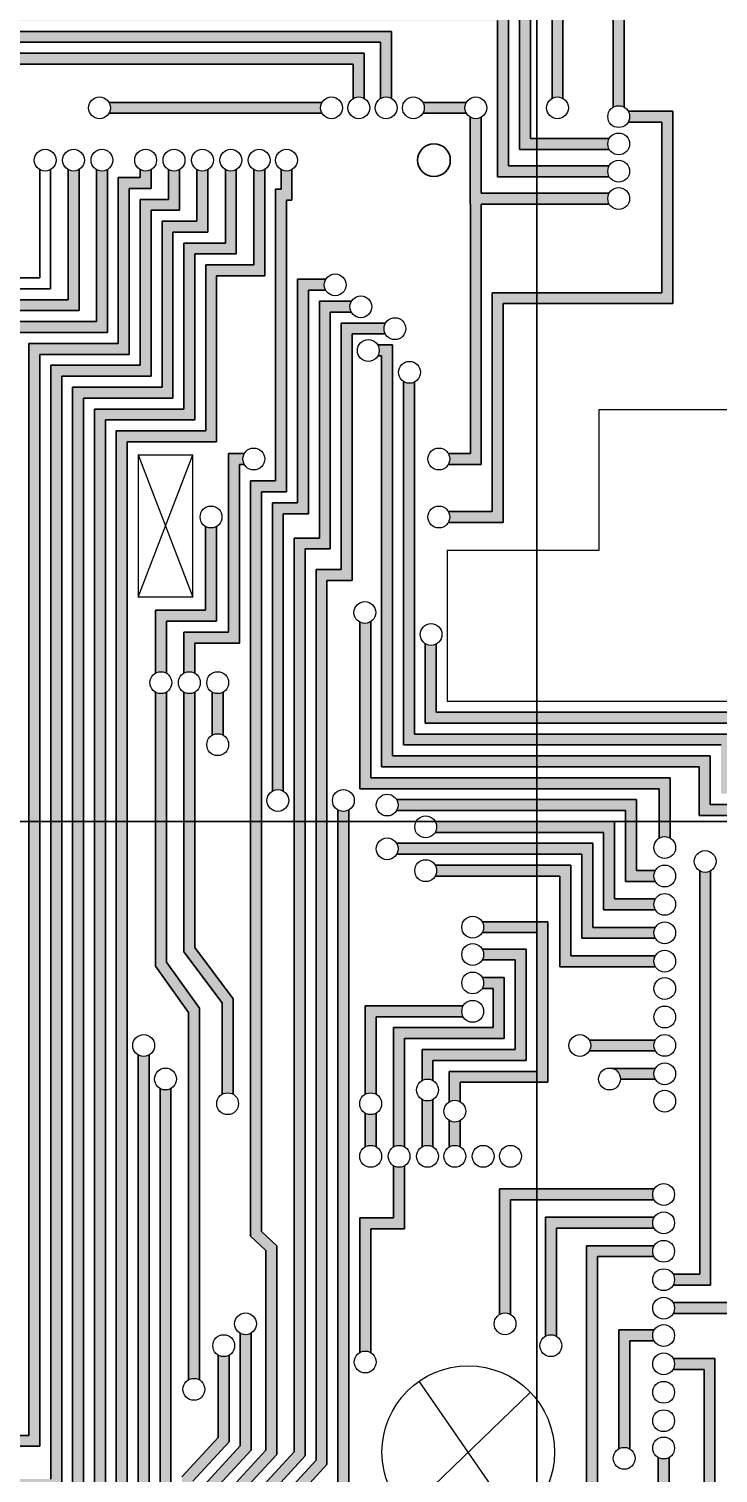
# Model space of a CAD drawing. Header units: millimetres. Extents: x -2849 to 258, y -823 to -139.
# Drawn here: x -1331.5 to -1268.4, y -723.1 to -591 of the extents above; entities that cross this region are included whole.
import ezdxf

# ---------------------------------------------------------------- set-up
doc = ezdxf.new("R2010")
doc.units = ezdxf.units.MM

msp = doc.modelspace()

# ---------------------------------------------------------------- hatches: boundary and pattern name
at = {"lineweight": 30}
for points in [[(-1367.106, -582.204), (-1367.106, -581.204), (-1276.98, -581.204), (-1276.98, -598.138, 0.1316527), (-1277.48, -598.004, 0.1316527), (-1277.98, -598.138), (-1277.98, -582.204), (-1324.017, -582.204), (-1324.017, -583.332, 0.4142136), (-1325.017, -582.332, 0.4142136), (-1326.017, -583.332), (-1326.017, -582.204)], [(-1367.106, -605.991), (-1367.106, -604.991), (-1351.598, -604.991), (-1351.598, -587.204), (-1285.572, -587.204), (-1285.572, -601.004), (-1278.346, -601.004, 0.2679496), (-1278.346, -602.004), (-1286.572, -602.004), (-1286.572, -588.204), (-1350.598, -588.204), (-1350.598, -605.991)], [(-1367.106, -607.991), (-1367.106, -606.991), (-1349.598, -606.991), (-1349.598, -589.204), (-1287.572, -589.204), (-1287.572, -603.504), (-1278.346, -603.504, 0.2679496), (-1278.346, -604.504), (-1288.572, -604.504), (-1288.572, -590.204), (-1348.598, -590.204), (-1348.598, -607.991)], [(-1367.106, -610.291), (-1367.106, -609.291), (-1347.598, -609.291), (-1347.598, -591.204), (-1298.28, -591.204), (-1298.28, -597.338, 0.1316527), (-1298.78, -597.204, 0.1316527), (-1299.28, -597.338), (-1299.28, -592.204), (-1346.598, -592.204), (-1346.598, -610.291)], [(-1367.106, -612.891), (-1367.106, -611.891), (-1345.598, -611.891), (-1345.598, -593.204), (-1300.78, -593.204), (-1300.78, -597.338, 0.1316527), (-1301.28, -597.204, 0.1316527), (-1301.78, -597.338), (-1301.78, -594.204), (-1344.598, -594.204), (-1344.598, -612.891)], [(-1324.151, -598.704, 0.2679496), (-1324.151, -597.704), (-1304.646, -597.704, 0.2679496), (-1304.646, -598.704)], [(-1295.414, -598.704, 0.2679496), (-1295.414, -597.704), (-1291.433, -597.704, 0.2679496), (-1291.433, -598.704)], [(-1288.065, -616.117), (-1288.065, -636.133), (-1293.078, -636.133, 0.2679496), (-1293.078, -635.133), (-1289.065, -635.133), (-1289.065, -615.117), (-1273.524, -615.117), (-1273.524, -599.504), (-1276.614, -599.504, 0.2679496), (-1276.614, -598.504), (-1272.524, -598.504), (-1272.524, -616.117)], [(-1335.48, -678.311), (-1335.48, -615.757), (-1327.898, -615.757), (-1327.898, -603.857, 0.1316527), (-1327.398, -603.991, 0.1316527), (-1326.898, -603.857), (-1326.898, -616.757), (-1334.48, -616.757), (-1334.48, -678.311)], [(-1333.48, -678.311), (-1333.48, -617.757), (-1325.298, -617.757), (-1325.298, -603.857, 0.1316527), (-1324.798, -603.991, 0.1316527), (-1324.298, -603.857), (-1324.298, -618.757), (-1332.48, -618.757), (-1332.48, -678.311)], [(-1331.48, -678.311), (-1331.48, -619.757), (-1323.298, -619.757), (-1323.298, -604.574), (-1321.298, -604.574), (-1321.298, -603.857, 0.1316527), (-1320.798, -603.991, 0.1316527), (-1320.298, -603.857), (-1320.298, -605.574), (-1322.298, -605.574), (-1322.298, -620.757), (-1330.48, -620.757), (-1330.48, -678.311)], [(-1329.48, -678.311), (-1329.48, -621.757), (-1321.298, -621.757), (-1321.298, -606.574), (-1318.698, -606.574), (-1318.698, -603.857, 0.1316527), (-1318.198, -603.991, 0.1316527), (-1317.698, -603.857), (-1317.698, -607.574), (-1320.298, -607.574), (-1320.298, -622.757), (-1328.48, -622.757), (-1328.48, -678.311)], [(-1327.48, -678.311), (-1327.48, -623.757), (-1319.298, -623.757), (-1319.298, -608.574), (-1316.098, -608.574), (-1316.098, -603.857, 0.1316527), (-1315.598, -603.991, 0.1316527), (-1315.098, -603.857), (-1315.098, -609.574), (-1318.298, -609.574), (-1318.298, -624.757), (-1326.48, -624.757), (-1326.48, -678.311)], [(-1325.48, -678.311), (-1325.48, -625.757), (-1317.298, -625.757), (-1317.298, -610.574), (-1313.498, -610.574), (-1313.498, -603.857, 0.1316527), (-1312.998, -603.991, 0.1316527), (-1312.498, -603.857), (-1312.498, -611.574), (-1316.298, -611.574), (-1316.298, -626.757), (-1324.48, -626.757), (-1324.48, -678.311)], [(-1323.48, -678.311), (-1323.48, -627.757), (-1315.298, -627.757), (-1315.298, -612.574), (-1310.898, -612.574), (-1310.898, -603.857, 0.1316527), (-1310.398, -603.991, 0.1316527), (-1309.898, -603.857), (-1309.898, -613.574), (-1314.298, -613.574), (-1314.298, -628.757), (-1322.48, -628.757), (-1322.48, -678.311)], [(-1311.191, -678.311), (-1311.191, -632.332), (-1308.898, -632.332), (-1308.898, -605.644), (-1308.398, -605.644), (-1308.398, -603.857, 0.1316527), (-1307.898, -603.991, 0.1316527), (-1307.398, -603.857), (-1307.398, -606.644), (-1307.898, -606.644), (-1307.898, -633.332), (-1310.191, -633.332), (-1310.191, -678.311)], [(-1308.691, -660.574, 0.1316527), (-1309.191, -660.708), (-1309.191, -634.332), (-1306.891, -634.332), (-1306.891, -613.891), (-1304.3, -613.891, 0.2679782), (-1304.314, -614.891), (-1305.891, -614.891), (-1305.891, -635.332), (-1308.191, -635.332), (-1308.191, -660.708, 0.1316527)], [(-1307.191, -678.311), (-1307.191, -637.563), (-1304.891, -637.563), (-1304.891, -615.891), (-1301.952, -615.891, 0.2679782), (-1301.966, -616.891), (-1303.891, -616.891), (-1303.891, -638.563), (-1306.191, -638.563), (-1306.191, -678.311)], [(-1305.191, -678.311), (-1305.191, -640.433), (-1302.891, -640.433), (-1302.891, -617.891), (-1298.83, -617.891, 0.2679782), (-1298.844, -618.891), (-1301.891, -618.891), (-1301.891, -641.433), (-1304.191, -641.433), (-1304.191, -678.311)], [(-1265.48, -678.311), (-1265.48, -662.949), (-1270.114, -662.949), (-1270.114, -658.491), (-1299.191, -658.491), (-1299.191, -620.891), (-1299.538, -620.891, 0.2679782), (-1299.551, -619.891), (-1298.191, -619.891), (-1298.191, -657.491), (-1269.114, -657.491), (-1269.114, -661.949), (-1264.48, -661.949), (-1264.48, -678.311)], [(-1263.48, -678.311), (-1263.48, -660.949), (-1268.114, -660.949), (-1268.114, -656.491), (-1297.191, -656.491), (-1297.191, -623.236, 0.147642), (-1296.637, -623.403, 0.1162859), (-1296.191, -623.298), (-1296.191, -655.491), (-1267.114, -655.491), (-1267.114, -659.949), (-1262.48, -659.949), (-1262.48, -678.311)], [(-1316.298, -647.164), (-1316.298, -649.925, 0.1316527), (-1316.798, -649.791, 0.1316527), (-1317.298, -649.925), (-1317.298, -646.164), (-1313.197, -646.164), (-1313.197, -629.82), (-1311.757, -629.82, 0.2679782), (-1311.771, -630.82), (-1312.197, -630.82), (-1312.197, -647.164)], [(-1318.898, -645.164), (-1318.898, -649.925, 0.1316527), (-1319.398, -649.791, 0.1316527), (-1319.898, -649.925), (-1319.898, -644.164), (-1315.307, -644.164), (-1315.307, -636.499, 0.1316527), (-1314.807, -636.633, 0.1316527), (-1314.307, -636.499), (-1314.307, -645.164)], [(-1273.766, -665.013), (-1273.766, -660.491), (-1301.191, -660.491), (-1301.191, -645.265, 0.1221982), (-1300.723, -645.381, 0.141339), (-1300.191, -645.228), (-1300.191, -659.491), (-1272.766, -659.491), (-1272.766, -665.013, 0.1316527), (-1273.266, -664.879, 0.1316527)], [(-1261.48, -678.311), (-1261.48, -658.949), (-1266.114, -658.949), (-1266.114, -654.491), (-1295.191, -654.491), (-1295.191, -647.23, 0.1404097), (-1294.661, -647.381, 0.1230855), (-1294.191, -647.264), (-1294.191, -653.491), (-1265.114, -653.491), (-1265.114, -657.949), (-1260.48, -657.949), (-1260.48, -678.311)], [(-1319.898, -676.729), (-1319.898, -670.952), (-1319.898, -651.657, 0.1316527), (-1319.398, -651.791, 0.1316527), (-1318.898, -651.657), (-1318.898, -670.952), (-1318.898, -676.354), (-1317.501, -678.311), (-1318.768, -678.311)], [(-1317.298, -675.409), (-1317.298, -651.657, 0.1316527), (-1316.798, -651.791, 0.1316527), (-1316.298, -651.657), (-1316.298, -675.035), (-1313.847, -678.311), (-1315.127, -678.311)], [(-1314.198, -655.465, 0.1316527), (-1314.698, -655.599), (-1314.698, -651.657, 0.1316527), (-1314.198, -651.791, 0.1316527), (-1313.698, -651.657), (-1313.698, -655.599, 0.1316527)], [(-1276.86, -668.979), (-1276.86, -662.491), (-1297.816, -662.491, 0.2679496), (-1297.816, -661.491), (-1275.86, -661.491), (-1275.86, -667.979), (-1274.132, -667.979, 0.2679496), (-1274.132, -668.979)], [(-1278.86, -671.579), (-1278.86, -664.491), (-1294.287, -664.491, 0.2679496), (-1294.287, -663.491), (-1277.86, -663.491), (-1277.86, -670.579), (-1274.132, -670.579, 0.2679496), (-1274.132, -671.579)], [(-1280.86, -674.179), (-1280.86, -666.491), (-1297.816, -666.491, 0.2679496), (-1297.816, -665.491), (-1279.86, -665.491), (-1279.86, -673.179), (-1274.132, -673.179, 0.2679496), (-1274.132, -674.179)], [(-1294.287, -668.491, 0.2679496), (-1294.287, -667.491), (-1281.86, -667.491), (-1281.86, -675.779), (-1274.132, -675.779, 0.2679496), (-1274.132, -676.779), (-1282.86, -676.779), (-1282.86, -668.491)], [(-1270.064, -678.311), (-1270.064, -668.012, 0.1316527), (-1269.564, -668.146, 0.1316527), (-1269.064, -668.012), (-1269.064, -678.311)], [(-1289.984, -673.664, 0.2679496), (-1289.984, -672.664), (-1283.966, -672.664), (-1283.966, -678.311), (-1284.966, -678.311), (-1284.966, -673.664)], [(-1349.929, -738.835), (-1349.929, -734.235), (-1367.657, -734.235), (-1367.657, -733.235), (-1348.929, -733.235), (-1348.929, -737.835), (-1327.48, -737.835), (-1327.48, -674.401), (-1326.48, -674.401), (-1326.48, -738.835)], [(-1289.851, -678.311, 0.1436893), (-1289.984, -677.764), (-1287.966, -677.764), (-1287.966, -678.311)], [(-1351.929, -742.835), (-1353.929, -742.835), (-1353.929, -739.435), (-1367.106, -739.435), (-1367.106, -738.435), (-1352.929, -738.435), (-1352.929, -741.835), (-1323.48, -741.835), (-1323.48, -678.311), (-1322.48, -678.311), (-1322.48, -742.835)], [(-1316.878, -714.577), (-1316.878, -680.957), (-1318.768, -678.311), (-1317.501, -678.311), (-1315.878, -680.583), (-1315.878, -714.577, 0.1316527), (-1316.378, -714.443, 0.1316527)], [(-1313.791, -688.449), (-1313.791, -680.097), (-1315.127, -678.311), (-1313.847, -678.311), (-1312.791, -679.723), (-1312.791, -688.449, 0.1316527), (-1313.291, -688.315, 0.1316527)], [(-1311.191, -701.418), (-1311.191, -678.311), (-1310.191, -678.311), (-1310.191, -700.992), (-1308.796, -702.328), (-1308.796, -721.415), (-1312.48, -725.414), (-1312.48, -743.469, 0.1316527), (-1312.98, -743.335, 0.1316527), (-1313.48, -743.469), (-1313.48, -725.023), (-1309.796, -721.025), (-1309.796, -702.755)], [(-1310.48, -726.195), (-1310.48, -758.404), (-1278.346, -758.404, 0.2679496), (-1278.346, -759.404), (-1311.48, -759.404), (-1311.48, -725.804), (-1307.191, -721.149), (-1307.191, -678.311), (-1306.191, -678.311), (-1306.191, -721.539)], [(-1303.191, -727.282), (-1303.191, -678.311), (-1302.191, -678.311), (-1302.191, -727.282, 0.1316527), (-1302.691, -727.148, 0.1316527)], [(-1298.091, -693.259), (-1298.091, -682.352), (-1288.966, -682.352), (-1288.966, -678.764), (-1289.984, -678.764, 0.1196535), (-1289.851, -678.311), (-1287.966, -678.311), (-1287.966, -683.352), (-1297.091, -683.352), (-1297.091, -693.259, 0.1316527), (-1297.591, -693.125, 0.1316527)], [(-1294.491, -685.352), (-1294.491, -687.19, 0.1316527), (-1294.991, -687.056, 0.1316527), (-1295.491, -687.19), (-1295.491, -684.352), (-1286.966, -684.352), (-1286.966, -678.311), (-1285.966, -678.311), (-1285.966, -685.352)], [(-1291.991, -687.352), (-1291.991, -689.137, 0.1316527), (-1292.491, -689.003, 0.1316527), (-1292.991, -689.137), (-1292.991, -686.352), (-1284.966, -686.352), (-1284.966, -678.311), (-1283.966, -678.311), (-1283.966, -687.352)], [(-1272.503, -705.916, 0.2679496), (-1272.503, -704.916), (-1270.064, -704.916), (-1270.064, -678.311), (-1269.064, -678.311), (-1269.064, -705.916)], [(-1300.691, -688.449), (-1300.691, -680.352), (-1291.709, -680.352, 0.2679782), (-1291.723, -681.352), (-1299.691, -681.352), (-1299.691, -688.449, 0.1316527), (-1300.191, -688.315, 0.1316527)], [(-1280.17, -684.486, 0.2679496), (-1280.17, -683.486), (-1274.136, -683.486, 0.2679601), (-1274.128, -684.486)], [(-1367.106, -759.94), (-1367.106, -758.94), (-1321.48, -758.94), (-1321.48, -684.852, 0.1316527), (-1320.98, -684.986, 0.1316527), (-1320.48, -684.852), (-1320.48, -759.94)], [(-1277.318, -687.079, 0.3592392), (-1278.106, -686.079), (-1274.132, -686.079, 0.2679496), (-1274.132, -687.079)], [(-1367.106, -762.54), (-1367.106, -761.54), (-1319.48, -761.54), (-1319.48, -687.922, 0.1316527), (-1318.98, -688.056, 0.1316527), (-1318.48, -687.922), (-1318.48, -762.54)], [(-1295.491, -693.259), (-1295.491, -688.922, 0.1316527), (-1294.991, -689.056, 0.1316527), (-1294.491, -688.922), (-1294.491, -693.259, 0.1316527), (-1294.991, -693.125, 0.1316527)], [(-1300.691, -693.259), (-1300.691, -690.181, 0.1316527), (-1300.191, -690.315, 0.1316527), (-1299.691, -690.181), (-1299.691, -693.259, 0.1316527), (-1300.191, -693.125, 0.1316527)], [(-1300.191, -700.755), (-1300.191, -712.082, 0.1316527), (-1300.691, -711.948, 0.1316527), (-1301.191, -712.082), (-1301.191, -699.755), (-1298.091, -699.755), (-1298.091, -694.991, 0.1316527), (-1297.591, -695.125, 0.1316527), (-1297.091, -694.991), (-1297.091, -700.755)], [(-1287.887, -708.448, 0.1316527), (-1288.387, -708.582), (-1288.387, -697.116), (-1274.235, -697.116, 0.2679496), (-1274.235, -698.116), (-1287.387, -698.116), (-1287.387, -708.582, 0.1316527)], [(-1284.191, -710.582), (-1284.191, -699.705), (-1274.228, -699.705, 0.2679782), (-1274.241, -700.705), (-1283.191, -700.705), (-1283.191, -710.582, 0.1316527), (-1283.691, -710.448, 0.1316527)], [(-1280.418, -727.28), (-1280.418, -702.305), (-1274.228, -702.305, 0.2679782), (-1274.241, -703.305), (-1279.418, -703.305), (-1279.418, -726.759), (-1275.017, -731.073), (-1275.017, -753.404), (-1271.361, -753.404), (-1271.361, -759.678, 0.1316527), (-1271.861, -759.544, 0.1316527), (-1272.361, -759.678), (-1272.361, -754.404), (-1276.614, -754.404, 0.2679496), (-1276.614, -753.404), (-1276.017, -753.404), (-1276.017, -731.594)], [(-1331.094, -767.64, 0.2679496), (-1331.094, -766.64), (-1315.48, -766.64), (-1315.48, -724.242), (-1312.149, -720.628), (-1312.149, -710.314, 0.1316527), (-1311.649, -710.448, 0.1316527), (-1311.149, -710.314), (-1311.149, -721.018), (-1314.48, -724.633), (-1314.48, -767.64)], [(-1334.657, -765.14, 0.2679496), (-1334.657, -764.14), (-1317.48, -764.14), (-1317.48, -723.461), (-1314.149, -719.847), (-1314.149, -712.314, 0.1316527), (-1313.649, -712.448, 0.1316527), (-1313.149, -712.314), (-1313.149, -720.237), (-1316.48, -723.852), (-1316.48, -765.14)]]:
    msp.add_hatch(color=1, dxfattribs=at).paths.add_polyline_path(points)
for points in [[(-1367.106, -586.204), (-1367.106, -585.204), (-1282.589, -585.204), (-1282.589, -597.338, 0.1316527), (-1283.089, -597.204, 0.1316527), (-1283.589, -597.338), (-1283.589, -586.204)], [(-1290.065, -607.004), (-1290.065, -630.832), (-1293.078, -630.832, 0.2679496), (-1293.078, -629.832), (-1291.065, -629.832), (-1291.065, -607.004), (-1291.067, -599.07, 0.1316527), (-1290.567, -599.204, 0.1316527), (-1290.067, -599.07), (-1290.067, -606.004), (-1278.346, -606.004, 0.2679496), (-1278.346, -607.004)], [(-1303.191, -678.311), (-1303.191, -675.317), (-1303.191, -662.44, 0.1316527), (-1302.691, -662.574, 0.1316527), (-1302.191, -662.44), (-1302.191, -676.317), (-1302.191, -678.311)], [(-1286.966, -678.311), (-1286.966, -676.164), (-1289.984, -676.164, 0.2679496), (-1289.984, -675.164), (-1285.966, -675.164), (-1285.966, -678.311)], [(-1351.929, -740.835), (-1351.929, -736.835), (-1367.106, -736.835), (-1367.106, -735.835), (-1350.929, -735.835), (-1350.929, -739.835), (-1325.48, -739.835), (-1325.48, -678.311), (-1324.48, -678.311), (-1324.48, -740.835)], [(-1308.48, -726.975), (-1308.48, -755.904), (-1278.346, -755.904, 0.2679496), (-1278.346, -756.904), (-1309.48, -756.904), (-1309.48, -726.585), (-1305.191, -721.93), (-1305.191, -678.311), (-1304.191, -678.311), (-1304.191, -722.32)], [(-1292.991, -693.259), (-1292.991, -690.869, 0.1316527), (-1292.491, -691.003, 0.1316527), (-1291.991, -690.869), (-1291.991, -693.259, 0.1316527), (-1292.491, -693.125, 0.1316527)], [(-1266.98, -735.804, 0.1316527), (-1267.48, -735.937), (-1267.48, -708.516), (-1272.503, -708.516, 0.2679496), (-1272.503, -707.516), (-1266.48, -707.516), (-1266.48, -735.937, 0.1316527)], [(-1277.477, -720.894), (-1277.477, -710.016), (-1274.235, -710.016, 0.2679496), (-1274.235, -711.016), (-1276.477, -711.016), (-1276.477, -720.894, 0.1316527), (-1276.977, -720.76, 0.1316527)], [(-1277.98, -766.397), (-1277.98, -762.27, 0.1316527), (-1277.48, -762.404, 0.1316527), (-1276.98, -762.27), (-1276.98, -765.397), (-1269.669, -765.397), (-1269.669, -713.616), (-1272.503, -713.616, 0.2679496), (-1272.503, -712.616), (-1268.669, -712.616), (-1268.669, -766.397)], [(-1273.869, -724.253), (-1273.869, -721.682, 0.1316527), (-1273.369, -721.816, 0.1316527), (-1272.869, -721.682), (-1272.869, -724.253, 0.1316527), (-1273.369, -724.119, 0.1316527)]]:
    msp.add_hatch(color=1, dxfattribs=at).paths.add_polyline_path(points, flags=17)
h = msp.add_hatch(color=1, dxfattribs=at)
h.paths.add_polyline_path([(-1367.106, -705.757), (-1367.106, -704.757), (-1348.286, -704.757), (-1348.286, -678.311), (-1347.286, -678.311), (-1347.286, -705.757)], flags=0)
h.paths.add_polyline_path([(-1367.106, -708.357), (-1367.106, -707.357), (-1346.286, -707.357), (-1346.286, -678.311), (-1345.286, -678.311), (-1345.286, -708.357)], flags=0)
h.paths.add_polyline_path([(-1367.106, -710.957), (-1367.106, -709.957), (-1339.48, -709.957), (-1339.48, -678.311), (-1338.48, -678.311), (-1338.48, -710.957)], flags=0)
h.paths.add_polyline_path([(-1367.106, -713.457), (-1367.106, -712.457), (-1337.48, -712.457), (-1337.48, -678.311), (-1336.48, -678.311), (-1336.48, -713.457)], flags=0)
h.paths.add_polyline_path([(-1367.106, -716.057), (-1367.106, -715.057), (-1335.48, -715.057), (-1335.48, -678.311), (-1334.48, -678.311), (-1334.48, -716.057)], flags=16)
h.paths.add_polyline_path([(-1367.106, -718.657), (-1367.106, -717.657), (-1333.48, -717.657), (-1333.48, -678.311), (-1332.48, -678.311), (-1332.48, -718.657)], flags=16)
h.paths.add_polyline_path([(-1367.106, -720.657), (-1367.106, -719.657), (-1331.48, -719.657), (-1331.48, -678.311), (-1330.48, -678.311), (-1330.48, -720.657)], flags=17)
h = msp.add_hatch(color=1, dxfattribs=at)
h.paths.add_polyline_path([(-1367.106, -705.757), (-1367.106, -704.757), (-1348.286, -704.757), (-1348.286, -678.311), (-1347.286, -678.311), (-1347.286, -705.757)], flags=0)
h.paths.add_polyline_path([(-1367.106, -708.357), (-1367.106, -707.357), (-1346.286, -707.357), (-1346.286, -678.311), (-1345.286, -678.311), (-1345.286, -708.357)], flags=0)
h.paths.add_polyline_path([(-1367.106, -710.957), (-1367.106, -709.957), (-1339.48, -709.957), (-1339.48, -678.311), (-1338.48, -678.311), (-1338.48, -710.957)], flags=0)
h.paths.add_polyline_path([(-1367.106, -713.457), (-1367.106, -712.457), (-1337.48, -712.457), (-1337.48, -678.311), (-1336.48, -678.311), (-1336.48, -713.457)], flags=0)
h.paths.add_polyline_path([(-1367.106, -716.057), (-1367.106, -715.057), (-1335.48, -715.057), (-1335.48, -678.311), (-1334.48, -678.311), (-1334.48, -716.057)], flags=16)
h.paths.add_polyline_path([(-1367.106, -718.657), (-1367.106, -717.657), (-1333.48, -717.657), (-1333.48, -678.311), (-1332.48, -678.311), (-1332.48, -718.657)], flags=16)
h.paths.add_polyline_path([(-1367.106, -724.657), (-1367.106, -723.657), (-1329.48, -723.657), (-1329.48, -678.311), (-1328.48, -678.311), (-1328.48, -724.657)])

# ---------------------------------------------------------------- linework, layer by layer
at = {"color": 2, "lineweight": 30}
for p, q in [((-1284.98, -823.029), (-1284.98, -524.573)), ((-1276.98, -598.138), (-1276.98, -581.204)), ((-1277.98, -598.138), (-1277.98, -582.204)), ((-1282.589, -597.338), (-1282.589, -585.204)), ((-1283.589, -597.338), (-1283.589, -586.204)), ((-1285.572, -601.004), (-1285.572, -587.204)), ((-1287.572, -603.504), (-1287.572, -589.204)), ((-1286.572, -602.004), (-1286.572, -588.204)), ((-1288.572, -604.504), (-1288.572, -590.204)), ((-1347.598, -591.204), (-1298.28, -591.204)), ((-1298.28, -597.338), (-1298.28, -591.204)), ((-1346.598, -592.204), (-1299.28, -592.204)), ((-1345.598, -593.204), (-1300.78, -593.204)), ((-1300.78, -597.338), (-1300.78, -593.204)), ((-1299.28, -597.338), (-1299.28, -592.204)), ((-1344.598, -594.204), (-1301.78, -594.204)), ((-1301.78, -597.338), (-1301.78, -594.204)), ((-1304.646, -597.704), (-1324.151, -597.704)), ((-1295.414, -597.704), (-1291.433, -597.704)), ((-1272.524, -598.504), (-1276.614, -598.504)), ((-1272.524, -598.504), (-1272.524, -616.117)), ((-1304.646, -598.704), (-1324.151, -598.704)), ((-1295.414, -598.704), (-1291.433, -598.704)), ((-1291.067, -599.07), (-1291.067, -607.004)), ((-1290.067, -599.07), (-1290.067, -606.004)), ((-1273.524, -599.504), (-1276.614, -599.504)), ((-1273.524, -599.504), (-1273.524, -615.117)), ((-1278.346, -601.004), (-1285.572, -601.004)), ((-1278.346, -602.004), (-1286.572, -602.004)), ((-1278.346, -603.504), (-1287.572, -603.504)), ((-1330.498, -603.857), (-1330.498, -613.757)), ((-1329.498, -603.857), (-1329.498, -614.757)), ((-1327.898, -603.857), (-1327.898, -615.757)), ((-1326.898, -603.857), (-1326.898, -616.757)), ((-1325.298, -603.857), (-1325.298, -617.757)), ((-1324.298, -603.857), (-1324.298, -618.757)), ((-1323.298, -604.574), (-1323.298, -619.757)), ((-1321.298, -604.574), (-1323.298, -604.574)), ((-1321.298, -603.857), (-1321.298, -604.574)), ((-1320.298, -603.857), (-1320.298, -605.574)), ((-1318.698, -603.857), (-1318.698, -606.574)), ((-1317.698, -603.857), (-1317.698, -607.574)), ((-1316.098, -603.857), (-1316.098, -608.574)), ((-1315.098, -603.857), (-1315.098, -609.574)), ((-1313.498, -603.857), (-1313.498, -610.574)), ((-1312.498, -603.857), (-1312.498, -611.574)), ((-1310.898, -603.857), (-1310.898, -612.574)), ((-1309.898, -603.857), (-1309.898, -613.574)), ((-1308.398, -603.857), (-1308.398, -605.644)), ((-1307.398, -603.857), (-1307.398, -606.644)), ((-1278.346, -604.504), (-1288.572, -604.504)), ((-1322.298, -605.574), (-1322.298, -620.757)), ((-1320.298, -605.574), (-1322.298, -605.574)), ((-1308.898, -605.644), (-1308.898, -632.332)), ((-1308.398, -605.644), (-1308.898, -605.644)), ((-1278.346, -606.004), (-1290.067, -606.004)), ((-1321.298, -606.574), (-1321.298, -621.757)), ((-1318.698, -606.574), (-1321.298, -606.574)), ((-1320.298, -607.574), (-1320.298, -622.757)), ((-1317.698, -607.574), (-1320.298, -607.574)), ((-1307.898, -606.644), (-1307.898, -633.332)), ((-1307.398, -606.644), (-1307.898, -606.644)), ((-1291.065, -629.832), (-1291.065, -607.004)), ((-1290.065, -630.832), (-1290.065, -607.004)), ((-1278.346, -607.004), (-1290.065, -607.004)), ((-1319.298, -608.574), (-1319.298, -623.757)), ((-1316.098, -608.574), (-1319.298, -608.574)), ((-1318.298, -609.574), (-1318.298, -624.757)), ((-1315.098, -609.574), (-1318.298, -609.574)), ((-1317.298, -610.574), (-1317.298, -625.757)), ((-1313.498, -610.574), (-1317.298, -610.574)), ((-1316.298, -611.574), (-1316.298, -626.757)), ((-1312.498, -611.574), (-1316.298, -611.574)), ((-1315.298, -612.574), (-1315.298, -627.757)), ((-1310.898, -612.574), (-1315.298, -612.574)), ((-1330.498, -613.757), (-1337.48, -613.757)), ((-1314.298, -613.574), (-1314.298, -628.757)), ((-1309.898, -613.574), (-1314.298, -613.574)), ((-1306.891, -613.891), (-1306.891, -634.332)), ((-1306.891, -613.891), (-1304.3, -613.891)), ((-1329.498, -614.757), (-1336.48, -614.757)), ((-1305.891, -614.891), (-1305.891, -635.332)), ((-1305.891, -614.891), (-1304.314, -614.891)), ((-1289.065, -635.133), (-1289.065, -615.117)), ((-1273.524, -615.117), (-1289.065, -615.117)), ((-1327.898, -615.757), (-1335.48, -615.757)), ((-1326.898, -616.757), (-1334.48, -616.757)), ((-1304.891, -615.891), (-1304.891, -637.563)), ((-1304.891, -615.891), (-1301.952, -615.891)), ((-1303.891, -616.891), (-1303.891, -638.563)), ((-1303.891, -616.891), (-1301.966, -616.891)), ((-1288.065, -636.133), (-1288.065, -616.117)), ((-1272.524, -616.117), (-1288.065, -616.117)), ((-1325.298, -617.757), (-1333.48, -617.757)), ((-1302.891, -617.891), (-1302.891, -640.433)), ((-1302.891, -617.891), (-1298.83, -617.891)), ((-1324.298, -618.757), (-1332.48, -618.757)), ((-1301.891, -618.891), (-1301.891, -641.433)), ((-1301.891, -618.891), (-1298.844, -618.891)), ((-1331.48, -619.757), (-1331.48, -719.657)), ((-1323.298, -619.757), (-1331.48, -619.757)), ((-1330.48, -620.757), (-1330.48, -720.657)), ((-1322.298, -620.757), (-1330.48, -620.757)), ((-1299.551, -619.891), (-1298.191, -619.891)), ((-1299.538, -620.891), (-1299.191, -620.891)), ((-1299.191, -620.891), (-1299.191, -658.491)), ((-1298.191, -619.891), (-1298.191, -657.491)), ((-1329.48, -621.757), (-1329.48, -723.657)), ((-1321.298, -621.757), (-1329.48, -621.757)), ((-1328.48, -622.757), (-1328.48, -724.657)), ((-1320.298, -622.757), (-1328.48, -622.757)), ((-1297.191, -623.236), (-1297.191, -656.491)), ((-1296.191, -623.298), (-1296.191, -655.491)), ((-1327.48, -623.757), (-1327.48, -737.835)), ((-1319.298, -623.757), (-1327.48, -623.757)), ((-1326.48, -624.757), (-1326.48, -738.835)), ((-1318.298, -624.757), (-1326.48, -624.757)), ((-1325.48, -625.757), (-1325.48, -739.835)), ((-1317.298, -625.757), (-1325.48, -625.757)), ((-1324.48, -626.757), (-1324.48, -740.835)), ((-1316.298, -626.757), (-1324.48, -626.757)), ((-1323.48, -627.757), (-1323.48, -741.835)), ((-1315.298, -627.757), (-1323.48, -627.757)), ((-1322.48, -628.757), (-1322.48, -742.835)), ((-1314.298, -628.757), (-1322.48, -628.757)), ((-1313.197, -629.82), (-1313.197, -646.164)), ((-1313.197, -629.82), (-1311.757, -629.82)), ((-1291.065, -629.832), (-1293.078, -629.832)), ((-1312.197, -630.82), (-1312.197, -647.164)), ((-1312.197, -630.82), (-1311.771, -630.82)), ((-1290.065, -630.832), (-1293.078, -630.832)), ((-1311.191, -632.332), (-1311.191, -701.418)), ((-1311.191, -632.332), (-1308.898, -632.332)), ((-1310.191, -633.332), (-1310.191, -700.992)), ((-1310.191, -633.332), (-1307.898, -633.332)), ((-1309.191, -634.332), (-1309.191, -660.708)), ((-1309.191, -634.332), (-1306.891, -634.332)), ((-1308.191, -635.332), (-1308.191, -660.708)), ((-1308.191, -635.332), (-1305.891, -635.332)), ((-1289.065, -635.133), (-1293.078, -635.133)), ((-1315.307, -636.499), (-1315.307, -644.164)), ((-1314.307, -636.499), (-1314.307, -645.164)), ((-1288.065, -636.133), (-1293.078, -636.133)), ((-1307.191, -637.563), (-1307.191, -721.149)), ((-1307.191, -637.563), (-1304.891, -637.563)), ((-1306.191, -638.563), (-1306.191, -721.539)), ((-1306.191, -638.563), (-1303.891, -638.563)), ((-1305.191, -640.433), (-1305.191, -721.93)), ((-1305.191, -640.433), (-1302.891, -640.433)), ((-1304.191, -641.433), (-1304.191, -722.32)), ((-1304.191, -641.433), (-1301.891, -641.433)), ((-1315.307, -644.164), (-1319.898, -644.164)), ((-1319.898, -644.164), (-1319.898, -649.925)), ((-1314.307, -645.164), (-1318.898, -645.164)), ((-1318.898, -645.164), (-1318.898, -649.925)), ((-1301.191, -645.265), (-1301.191, -660.491)), ((-1300.191, -645.228), (-1300.191, -659.491)), ((-1317.298, -646.164), (-1317.298, -649.925)), ((-1313.197, -646.164), (-1317.298, -646.164)), ((-1316.298, -647.164), (-1316.298, -649.925)), ((-1312.197, -647.164), (-1316.298, -647.164)), ((-1295.191, -647.23), (-1295.191, -654.491)), ((-1294.191, -647.264), (-1294.191, -653.491)), ((-1319.898, -651.657), (-1319.898, -670.952)), ((-1318.898, -651.657), (-1318.898, -670.952)), ((-1317.298, -651.657), (-1317.298, -675.409)), ((-1316.298, -651.657), (-1316.298, -675.035)), ((-1314.698, -651.657), (-1314.698, -655.599)), ((-1313.698, -651.657), (-1313.698, -655.599)), ((-1294.191, -653.491), (-1265.114, -653.491)), ((-1266.114, -654.491), (-1295.191, -654.491)), ((-1268.114, -656.491), (-1297.191, -656.491)), ((-1267.114, -655.491), (-1296.191, -655.491)), ((-1269.114, -657.491), (-1298.191, -657.491)), ((-1269.114, -661.949), (-1269.114, -657.491)), ((-1270.114, -658.491), (-1299.191, -658.491)), ((-1270.114, -662.949), (-1270.114, -658.491)), ((-1273.766, -660.491), (-1301.191, -660.491)), ((-1272.766, -659.491), (-1300.191, -659.491)), ((-1273.766, -660.491), (-1273.766, -665.013)), ((-1272.766, -659.491), (-1272.766, -665.013)), ((-1297.816, -661.491), (-1275.86, -661.491)), ((-1275.86, -667.979), (-1275.86, -661.491)), ((-1264.48, -661.949), (-1269.114, -661.949)), ((-1303.191, -675.317), (-1303.191, -662.44)), ((-1302.191, -676.317), (-1302.191, -662.44)), ((-1297.816, -662.491), (-1276.86, -662.491)), ((-1276.86, -668.979), (-1276.86, -662.491)), ((-1265.48, -662.949), (-1270.114, -662.949)), ((-1523.903, -663.491), (-1140.334, -663.491)), ((-1294.287, -663.491), (-1277.86, -663.491)), ((-1294.287, -664.491), (-1278.86, -664.491)), ((-1278.86, -671.579), (-1278.86, -664.491)), ((-1277.86, -670.579), (-1277.86, -663.491)), ((-1297.816, -665.491), (-1279.86, -665.491)), ((-1279.86, -673.179), (-1279.86, -665.491)), ((-1297.816, -666.491), (-1280.86, -666.491)), ((-1280.86, -674.179), (-1280.86, -666.491)), ((-1294.287, -667.491), (-1281.86, -667.491)), ((-1294.287, -668.491), (-1282.86, -668.491)), ((-1282.86, -676.779), (-1282.86, -668.491)), ((-1281.86, -675.779), (-1281.86, -667.491)), ((-1274.132, -667.979), (-1275.86, -667.979)), ((-1270.064, -668.012), (-1270.064, -704.916)), ((-1269.064, -668.012), (-1269.064, -705.916)), ((-1274.132, -668.979), (-1276.86, -668.979)), ((-1319.898, -670.952), (-1319.898, -676.729)), ((-1318.898, -670.952), (-1318.898, -676.354)), ((-1274.132, -670.579), (-1277.86, -670.579)), ((-1274.132, -671.579), (-1278.86, -671.579)), ((-1289.984, -672.664), (-1283.966, -672.664)), ((-1289.984, -673.664), (-1284.966, -673.664)), ((-1284.966, -673.664), (-1284.966, -686.352)), ((-1283.966, -672.664), (-1283.966, -687.352)), ((-1274.132, -673.179), (-1279.86, -673.179)), ((-1316.298, -675.035), (-1312.791, -679.723)), ((-1289.984, -675.164), (-1285.966, -675.164)), ((-1285.966, -675.164), (-1285.966, -685.352)), ((-1274.132, -674.179), (-1280.86, -674.179)), ((-1318.898, -676.354), (-1315.878, -680.583)), ((-1317.298, -675.409), (-1313.791, -680.097)), ((-1303.191, -675.317), (-1303.191, -727.282)), ((-1302.191, -676.317), (-1302.191, -727.282)), ((-1289.984, -676.164), (-1286.966, -676.164)), ((-1286.966, -676.164), (-1286.966, -684.352)), ((-1274.132, -675.779), (-1281.86, -675.779)), ((-1319.898, -676.729), (-1316.878, -680.957)), ((-1289.984, -677.764), (-1287.966, -677.764)), ((-1287.966, -677.764), (-1287.966, -683.352)), ((-1274.132, -676.779), (-1282.86, -676.779)), ((-1289.984, -678.764), (-1288.966, -678.764)), ((-1288.966, -682.352), (-1288.966, -678.764)), ((-1313.791, -680.097), (-1313.791, -688.449)), ((-1312.791, -679.723), (-1312.791, -688.449)), ((-1300.691, -680.352), (-1300.691, -688.449)), ((-1300.691, -680.352), (-1291.709, -680.352)), ((-1316.878, -680.957), (-1316.878, -714.577)), ((-1315.878, -680.583), (-1315.878, -714.577)), ((-1299.691, -681.352), (-1299.691, -688.449)), ((-1299.691, -681.352), (-1291.723, -681.352)), ((-1298.091, -682.352), (-1288.966, -682.352)), ((-1298.091, -682.352), (-1298.091, -693.259)), ((-1297.091, -683.352), (-1287.966, -683.352)), ((-1297.091, -683.352), (-1297.091, -693.259)), ((-1295.491, -684.352), (-1286.966, -684.352)), ((-1295.491, -684.352), (-1295.491, -687.19)), ((-1280.17, -683.486), (-1274.136, -683.486)), ((-1321.48, -684.852), (-1321.48, -758.94)), ((-1320.48, -684.852), (-1320.48, -759.94)), ((-1294.491, -685.352), (-1285.966, -685.352)), ((-1294.491, -685.352), (-1294.491, -687.19)), ((-1280.17, -684.486), (-1274.128, -684.486)), ((-1292.991, -686.352), (-1284.966, -686.352)), ((-1292.991, -686.352), (-1292.991, -689.137)), ((-1274.132, -686.079), (-1278.106, -686.079)), ((-1274.132, -687.079), (-1277.318, -687.079)), ((-1319.48, -687.922), (-1319.48, -761.54)), ((-1318.48, -687.922), (-1318.48, -762.54)), ((-1291.991, -687.352), (-1283.966, -687.352)), ((-1291.991, -687.352), (-1291.991, -689.137)), ((-1295.491, -688.922), (-1295.491, -693.259)), ((-1294.491, -688.922), (-1294.491, -693.259)), ((-1300.691, -690.181), (-1300.691, -693.259)), ((-1299.691, -690.181), (-1299.691, -693.259)), ((-1292.991, -690.869), (-1292.991, -693.259)), ((-1291.991, -690.869), (-1291.991, -693.259)), ((-1298.091, -694.991), (-1298.091, -699.755)), ((-1297.091, -694.991), (-1297.091, -700.755)), ((-1274.235, -697.116), (-1288.387, -697.116)), ((-1288.387, -697.116), (-1288.387, -708.582)), ((-1274.235, -698.116), (-1287.387, -698.116)), ((-1287.387, -698.116), (-1287.387, -708.582)), ((-1301.191, -699.755), (-1301.191, -712.082)), ((-1298.091, -699.755), (-1301.191, -699.755)), ((-1284.191, -699.705), (-1284.191, -710.582)), ((-1284.191, -699.705), (-1274.228, -699.705)), ((-1309.796, -702.755), (-1311.191, -701.418)), ((-1308.796, -702.328), (-1310.191, -700.992)), ((-1300.191, -700.755), (-1300.191, -712.082)), ((-1297.091, -700.755), (-1300.191, -700.755)), ((-1283.191, -700.705), (-1283.191, -710.582)), ((-1283.191, -700.705), (-1274.241, -700.705)), ((-1309.796, -702.755), (-1309.796, -721.025)), ((-1308.796, -702.328), (-1308.796, -721.415)), ((-1280.418, -702.305), (-1280.418, -727.28)), ((-1280.418, -702.305), (-1274.228, -702.305)), ((-1279.418, -703.305), (-1279.418, -726.759)), ((-1279.418, -703.305), (-1274.241, -703.305)), ((-1270.064, -704.916), (-1272.503, -704.916)), ((-1269.064, -705.916), (-1272.503, -705.916)), ((-1266.48, -707.516), (-1272.503, -707.516)), ((-1267.48, -708.516), (-1272.503, -708.516)), ((-1312.149, -710.314), (-1312.149, -720.628)), ((-1311.149, -710.314), (-1311.149, -721.018)), ((-1274.235, -710.016), (-1277.477, -710.016)), ((-1277.477, -710.016), (-1277.477, -720.894)), ((-1274.235, -711.016), (-1276.477, -711.016)), ((-1276.477, -711.016), (-1276.477, -720.894)), ((-1314.149, -712.314), (-1314.149, -719.847)), ((-1313.149, -712.314), (-1313.149, -720.237)), ((-1268.669, -712.616), (-1272.503, -712.616)), ((-1268.669, -712.616), (-1268.669, -766.397)), ((-1269.669, -713.616), (-1272.503, -713.616)), ((-1269.669, -713.616), (-1269.669, -765.397)), ((-1331.48, -719.657), (-1373.951, -719.657)), ((-1314.149, -719.847), (-1317.48, -723.461)), ((-1330.48, -720.657), (-1372.951, -720.657)), ((-1313.149, -720.237), (-1316.48, -723.852)), ((-1312.149, -720.628), (-1315.48, -724.242)), ((-1311.149, -721.018), (-1314.48, -724.633)), ((-1309.796, -721.025), (-1313.48, -725.023)), ((-1308.796, -721.415), (-1312.48, -725.414)), ((-1307.191, -721.149), (-1311.48, -725.804)), ((-1306.191, -721.539), (-1310.48, -726.195)), ((-1305.191, -721.93), (-1309.48, -726.585)), ((-1304.191, -722.32), (-1308.48, -726.975)), ((-1273.869, -721.682), (-1273.869, -724.253)), ((-1272.869, -721.682), (-1272.869, -724.253))]:
    msp.add_line(p, q, dxfattribs=at)
at = {"color": 5}
for p, q in [((-1279.298, -625.804), (-1259.48, -625.804)), ((-1279.298, -625.804), (-1279.298, -638.691)), ((-1321.48, -629.957), (-1321.467, -642.964)), ((-1321.48, -629.957), (-1316.477, -629.957)), ((-1321.48, -629.957), (-1316.464, -642.964)), ((-1321.467, -642.964), (-1316.477, -629.957)), ((-1316.464, -642.964), (-1316.477, -629.957)), ((-1279.298, -638.691), (-1293.191, -638.691)), ((-1293.191, -638.691), (-1293.191, -652.491)), ((-1316.464, -642.964), (-1321.467, -642.964)), ((-1293.191, -652.491), (-1259.48, -652.491)), ((-1286.773, -727.702), (-1295.741, -714.694)), ((-1285.571, -715.713), (-1296.943, -726.683))]:
    msp.add_line(p, q, dxfattribs=at)
at = {"color": 3}
for centre in [(-1325.017, -598.204), (-1303.78, -598.204), (-1301.28, -598.204), (-1298.78, -598.204), (-1296.28, -598.204), (-1290.567, -598.204), (-1283.089, -598.204), (-1277.48, -599.004), (-1277.48, -601.504), (-1329.998, -602.991), (-1329.998, -602.991), (-1327.398, -602.991), (-1324.798, -602.991), (-1320.798, -602.991), (-1318.198, -602.991), (-1315.598, -602.991), (-1312.998, -602.991), (-1310.398, -602.991), (-1307.898, -602.991), (-1307.898, -602.991), (-1277.48, -604.004), (-1277.48, -606.504), (-1303.441, -614.403), (-1301.093, -616.403), (-1297.971, -618.403), (-1300.41, -620.403), (-1296.637, -622.403), (-1310.898, -630.332), (-1293.944, -630.332), (-1314.807, -635.633), (-1293.944, -635.633), (-1300.723, -644.381), (-1294.661, -646.381), (-1319.398, -650.791), (-1316.798, -650.791), (-1314.198, -650.791), (-1314.198, -656.465), (-1308.691, -661.574), (-1302.691, -661.574), (-1298.682, -661.991), (-1295.153, -663.991), (-1298.682, -665.991), (-1273.266, -665.879), (-1295.153, -667.991), (-1269.564, -667.146), (-1273.266, -668.479), (-1273.266, -671.079), (-1290.85, -673.164), (-1273.266, -673.679), (-1290.85, -675.664), (-1290.85, -675.664), (-1273.266, -676.279), (-1290.85, -678.264), (-1273.266, -678.779), (-1273.266, -678.779), (-1290.85, -680.864), (-1273.266, -681.379), (-1320.98, -683.986), (-1281.036, -683.986), (-1273.266, -683.979), (-1273.266, -686.579), (-1318.98, -687.056), (-1294.991, -688.056), (-1278.318, -687.056), (-1313.291, -689.315), (-1300.191, -689.315), (-1273.266, -689.079), (-1273.266, -689.079), (-1292.491, -690.003), (-1300.191, -694.125), (-1297.591, -694.125), (-1294.991, -694.125), (-1292.491, -694.125), (-1289.891, -694.125), (-1287.391, -694.125), (-1273.369, -697.616), (-1273.369, -700.216), (-1273.369, -702.816), (-1273.369, -705.416), (-1273.369, -708.016), (-1311.649, -709.448), (-1287.887, -709.448), (-1273.369, -710.516), (-1273.369, -710.516), (-1313.649, -711.448), (-1283.691, -711.448), (-1300.691, -712.948), (-1273.369, -713.116), (-1316.378, -715.443), (-1273.369, -715.716), (-1273.369, -718.316), (-1273.369, -720.816), (-1273.369, -720.816), (-1276.977, -721.76)]:
    msp.add_circle(centre, 1, dxfattribs=at)
at = {"color": 5, "lineweight": 30}
msp.add_circle((-1294.398, -602.991), 1.5, dxfattribs=at)
at = {"color": 5}
msp.add_circle((-1291.257, -721.198), 7.9, dxfattribs=at)

doc.saveas('drawing.dxf')
